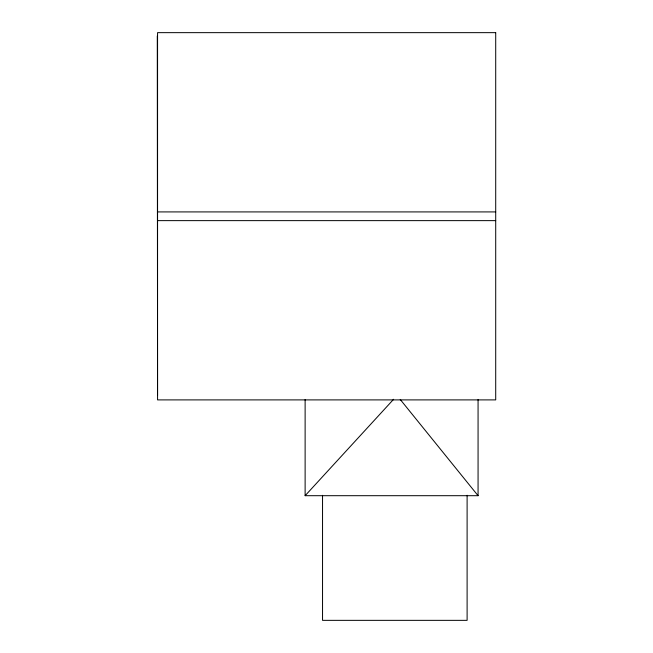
<?xml version="1.0" encoding="UTF-8"?>
<svg xmlns="http://www.w3.org/2000/svg" width="653" height="653" viewBox="0 0 653 653"><rect width="100%" height="100%" fill="white"/><g stroke="black" fill="none" stroke-linecap="round" stroke-linejoin="round"><path stroke-width="0.98" d="M478.069 399.587L478.069 495.692L305.122 495.692L393.62 399.277M157.561 211.915L495.709 211.915M157.561 220.632L495.709 220.632M157.561 395.538L157.291 35.948M400.24 399.481L478.069 495.692M467.107 495.284L467.107 620.35L322.541 620.35L322.541 495.317M305.122 399.587L305.122 495.692M495.709 32.65L157.561 32.65L157.561 399.897L495.709 399.897L495.709 32.65"/></g></svg>
